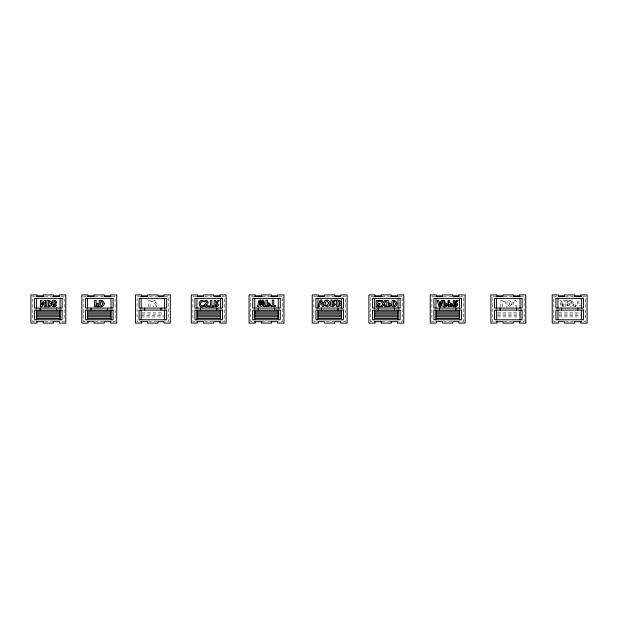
<?xml version="1.0" encoding="UTF-8"?>
<svg xmlns="http://www.w3.org/2000/svg" width="618" height="618" viewBox="0 0 618 618"><rect width="100%" height="100%" fill="white"/><g stroke="black" fill="none" stroke-linecap="round" stroke-linejoin="round"><path stroke-width="0.46" stroke-dasharray="3.09 2.32" d="M572.562 303.809L573.859 304.435L573.257 305.871L572.492 305.902L572.585 303.809M572.515 305.902L572.562 305.184M567.162 305.925L567.37 303.801M568.993 300.41L570.568 300.41L568.112 303.021C570.314 303.152 570.391 306.474 568.344 306.683M562.287 306.165L562.867 303.137L561.708 303.137L562.318 306.165L562.898 303.137M148.467 306.829L148.513 300.51L152.561 300.51L152.677 301.476L150.058 301.476L150.097 306.961M500.742 306.798L500.789 300.479L504.836 300.479L504.952 301.445L502.334 301.445L502.372 306.93M562.303 306.072L562.511 304.597M565.455 306.675L565.609 300.41L567.1 300.41L567.1 302.874L569.016 300.41M573.674 306.706C579.197 304.218 570.476 303.245 572.585 300.41L571.078 300.41L570.939 306.659M573.852 305.408L573.952 304.968M563.029 306.86L565.084 300.41L563.608 300.41L563.122 302.217L561.461 302.217M509.595 306.652C517.281 298.818 499.398 298.811 507.038 306.652M515.829 306.706L516.702 306.165L516.076 305.431C512.5 307.949 512.6 299.406 516.123 301.87L516.633 301.043C513.056 298.193 509.804 304.852 513.504 306.644M156.068 306.767L156.995 306.296L156.362 305.493L154.909 305.902L154.477 304.968C158.88 304.149 156.648 298.44 152.878 301.02L153.465 301.986L155.45 301.661L155.659 302.727C154.23 303.469 151.495 305.238 153.952 306.667M35.404 296.331L32.53 296.331L32.53 321.669L35.404 321.669M44.99 296.331L51.696 296.331M61.275 296.331L64.148 296.331L64.148 321.669L61.275 321.669M86.365 296.331L83.492 296.331L83.492 321.669L86.365 321.669M94.987 296.331L103.608 296.331M112.229 296.331L115.102 296.331L115.102 321.669L112.229 321.669M140.904 296.331L137.072 296.331L137.072 321.669L140.904 321.669M149.525 296.331L157.188 296.331M164.851 296.331L168.691 296.331L168.691 321.669L164.851 321.669M195.775 296.331L192.901 296.331L192.901 321.669L196.516 321.669M204.404 296.331L212.067 296.331M221.646 296.331L224.519 296.331L224.519 321.669L221.646 321.669M254.531 296.331L250.699 296.331L250.699 321.669L255.211 321.669M262.194 296.331L270.815 296.331M278.486 296.331L282.318 296.331L282.318 321.669L278.486 321.669M316.74 296.331L313.867 296.331L313.867 321.669L316.74 321.669M326.319 296.331L333.99 296.331M342.611 296.331L345.485 296.331L345.485 321.669L341.754 321.669M374.369 296.331L370.537 296.331L370.537 321.669L374.369 321.669M382.032 296.331L389.695 296.331M398.316 296.331L402.148 296.331L402.148 321.669L398.316 321.669M434.763 296.331L431.889 296.331L431.889 321.669L436.408 321.669M443.384 296.331L452.013 296.331M459.676 296.331L463.508 296.331L463.508 321.669L459.676 321.669M496.354 296.331L492.515 296.331L492.515 321.669L496.354 321.669M504.018 296.331L512.639 296.331M520.302 296.331L524.134 296.331L524.134 321.669L520.302 321.669M556.725 296.331L553.852 296.331L553.852 321.669L558.363 321.669M565.346 296.331L573.01 296.331M582.596 296.331L585.47 296.331L585.47 321.669L582.596 321.669M562.063 304.597L561.739 303.137M569.811 304.558L569.873 304.983M567.077 305.184L567.077 303.801M575.729 305.786L575.729 306.752L575.698 305.786L577.39 305.786L577.39 300.41L578.873 300.41L578.873 305.786L580.526 305.786M567.007 305.918L568.127 305.717L568.483 304.913L567.347 303.801M142.086 312.855L163.67 312.855M497.536 312.855L520.055 312.855M558.873 312.855L581.391 312.855M142.086 314.075L164.604 314.075M497.536 314.075L520.055 314.075M558.873 314.075L581.391 314.075M141.151 315.705L163.67 315.705M497.536 315.705L520.055 315.705M558.873 315.705L581.391 315.705M141.151 316.934L163.67 316.934M497.536 316.934L519.12 316.934M558.873 316.934L580.449 316.934M44.99 321.669L51.696 321.669M94.987 321.669L103.608 321.669M148.629 321.669L157.188 321.669M204.404 321.669L212.808 321.669M262.194 321.669L270.815 321.669M326.319 321.669L333.99 321.669M382.032 321.669L390.437 321.669M443.384 321.669L452.013 321.669M504.018 321.669L512.639 321.669M565.346 321.669L573.01 321.669M561.484 302.217L560.982 300.41L559.599 300.41L561.461 306.729M571.078 300.41L571.078 305.748M567.077 300.41L567.077 302.874M509.881 303.531C506.235 312.26 505.872 295.381 509.881 303.531"/><path stroke-width="0.93" d="M267.416 305.663L267.501 303.569L268.081 303.647L268.776 304.195L268.768 305.168L267.432 305.663M445.655 304.087L445.941 305.408C443.539 307.579 444.898 302.588 445.254 303.894M444.605 305.902L444.651 303.809M262.132 300.17L261.399 304.272L260.557 300.17L259.042 300.17L257.474 306.474L258.88 306.621L259.931 301.769L260.788 306.513L261.986 306.513L262.982 301.731L263.191 303.817L262.99 301.793M454.74 305.918C453.759 303.554 456.532 303.175 456.123 305.408L454.902 305.925M454.763 305.918L454.809 303.801M261.406 304.203L261.607 302.279M457.614 304.983C457.729 305.732 457.374 302.557 455.852 303.021L458.309 300.41L456.725 300.41L454.84 302.874L456.756 300.41M270.221 305.23L269.819 303.446L267.478 302.673L267.478 300.17L265.995 300.17L265.856 306.42L269.069 306.343L270.275 304.759M443.191 300.41L443.006 306.659C446.783 308.722 449.433 302.743 444.651 302.913L444.651 300.41L443.168 300.41M452.469 305.47L452.059 303.685L449.726 302.913L449.75 300.41L448.243 300.41L448.081 306.659L451.719 306.404L452.476 304.473M439.892 306.072L440.456 303.137M457.567 305.4L456.053 306.683L453.164 306.675L453.349 300.41L454.84 300.41L454.84 302.874L454.809 300.41M453.187 306.675L453.349 305.748M265.84 306.42L265.995 305.501M455.868 305.717L456.223 304.913M268.768 305.168L268.861 304.728M445.941 305.408L446.041 304.968M451.117 304.968C450.105 308.065 448.467 302.843 450.761 304.087L451.094 304.968M440.619 306.86L442.642 300.41L441.198 300.41L440.704 302.217L439.05 302.217L438.571 300.41L437.189 300.41L439.019 306.729L440.642 306.86L442.666 300.41M36.362 296.331L44.032 296.331M52.654 296.331L59.359 296.331M87.323 296.331L94.029 296.331M104.566 296.331L111.271 296.331M140.904 296.331L147.609 296.331M158.146 296.331L163.894 296.331M196.733 296.331L203.446 296.331M213.982 296.331L220.688 296.331M254.531 296.331L262.194 296.331M270.815 296.331L277.528 296.331M317.698 296.331L324.404 296.331M334.948 296.331L340.696 296.331M374.369 296.331L382.032 296.331M390.653 296.331L397.359 296.331M435.721 296.331L442.426 296.331M452.971 296.331L458.718 296.331M496.354 296.331L503.06 296.331M513.597 296.331L520.302 296.331M558.641 296.331L564.389 296.331M573.967 296.331L581.638 296.331M262.117 300.17L263.639 300.17L265.215 306.513L263.847 306.513M267.478 302.673L267.501 300.17M269.093 302.959L269.51 303.168M444.651 302.913L444.674 300.41M455.574 303.894L455.08 303.801M267.478 304.944L267.478 303.569M36.609 311.217L60.07 311.217M87.571 311.217L111.024 311.217M196.98 311.217L220.441 311.217M254.778 311.217L278.239 311.217M317.946 311.217L341.406 311.217M374.616 311.217L398.069 311.217M435.968 311.217L459.429 311.217M36.609 312.855L60.07 312.855M87.571 312.855L111.024 312.855M196.98 312.855L220.441 312.855M254.778 312.855L278.239 312.855M317.946 312.855L341.406 312.855M374.616 312.855L398.069 312.855M435.968 312.855L459.429 312.855M36.609 314.075L60.07 314.075M87.571 314.075L111.024 314.075M196.98 314.075L220.441 314.075M254.778 314.075L278.239 314.075M317.946 314.075L341.406 314.075M374.616 314.075L398.069 314.075M435.968 314.075L459.429 314.075M36.609 315.705L60.07 315.705M87.571 315.705L111.024 315.705M196.98 315.705L220.441 315.705M254.778 315.705L278.239 315.705M317.946 315.705L341.406 315.705M374.616 315.705L398.069 315.705M435.968 315.705L459.429 315.705M36.609 316.934L60.07 316.934M87.571 316.934L111.024 316.934M196.98 316.934L220.441 316.934M254.778 316.934L278.239 316.934M317.946 316.934L341.406 316.934M374.616 316.934L398.069 316.934M435.968 316.934L459.429 316.934M36.609 318.564L60.07 318.564M87.571 318.564L111.024 318.564M196.98 318.564L220.441 318.564M254.778 318.564L278.239 318.564M317.946 318.564L341.406 318.564M374.616 318.564L398.069 318.564M435.968 318.564L459.429 318.564M36.362 321.669L44.032 321.669M52.654 321.669L59.482 321.669L59.482 323.098L65.778 323.098L65.778 294.902L59.482 294.902L59.482 295.968L53.364 295.968L53.364 294.902L43.167 294.902L43.167 295.968L37.049 295.968L37.049 294.902L30.9 294.902L30.9 323.098L37.049 323.098L37.049 321.669M87.323 321.669L94.121 321.669L94.121 323.098L104.318 323.098L104.318 321.669L111.271 321.669M140.904 321.669L147.702 321.669L147.702 323.098L157.907 323.098L157.907 321.669L164.025 321.669L164.025 323.098L170.321 323.098L170.321 294.902L164.025 294.902L164.025 295.968L157.907 295.968L157.907 294.902L147.702 294.902L147.702 295.968L141.584 295.968L141.584 294.902L135.442 294.902L135.442 323.098L141.584 323.098L141.584 321.669M196.733 321.669L203.538 321.669L203.538 323.098L213.735 323.098L213.735 321.669L220.688 321.669M254.531 321.669L262.194 321.669M270.815 321.669L277.652 321.669L277.652 323.098L283.948 323.098L283.948 294.902L277.652 294.902L277.652 295.968L271.534 295.968L271.534 294.902L261.337 294.902L261.337 295.968L255.211 295.968L255.211 294.902L249.069 294.902L249.069 323.098L255.211 323.098L255.211 321.669M317.698 321.669L324.504 321.669L324.504 323.098L334.701 323.098L334.701 321.669L340.819 321.669L340.819 323.098L347.115 323.098L347.115 294.902L340.819 294.902L340.819 295.968L334.701 295.968L334.701 294.902L324.504 294.902L324.504 295.968L318.386 295.968L318.386 294.902L312.237 294.902L312.237 323.098L318.386 323.098L318.386 321.669M374.369 321.669L382.032 321.669M390.653 321.669L397.482 321.669L397.482 323.098L403.786 323.098L403.786 294.902L397.482 294.902L397.482 295.968L391.364 295.968L391.364 294.902L381.167 294.902L381.167 295.968L375.049 295.968L375.049 294.902L368.9 294.902L368.9 323.098L375.049 323.098L375.049 321.669M435.721 321.669L442.527 321.669L442.527 323.098L452.724 323.098L452.724 321.669L458.842 321.669L458.842 323.098L465.138 323.098L465.138 294.902L458.842 294.902L458.842 295.968L452.724 295.968L452.724 294.902L442.527 294.902L442.527 295.968L436.408 295.968L436.408 294.902L430.259 294.902L430.259 323.098L436.408 323.098L436.408 321.669M496.354 321.669L503.152 321.669L503.152 323.098L513.349 323.098L513.349 321.669L520.302 321.669M573.967 321.669L581.638 321.669M263.175 303.817L263.863 306.513M260.541 300.17L261.059 302.279M259.915 301.839L260.116 303.824L259.908 301.769M581.391 298.37L581.391 308.058M581.391 310.097L581.391 319.784M580.804 321.669L580.804 323.098L587.1 323.098L587.1 294.902L580.804 294.902L580.804 295.968L574.686 295.968L574.686 294.902L564.489 294.902L564.489 295.968L558.363 295.968L558.363 294.902L552.222 294.902L552.222 323.098L558.363 323.098L558.363 321.669L564.489 321.669L564.489 323.098L574.686 323.098L574.686 321.669M577.822 308.058L577.822 310.097M561.499 308.058L561.499 310.097M557.93 298.37L557.93 308.058M557.93 310.097L557.93 319.784M520.055 298.37L520.055 308.058M520.055 310.097L520.055 319.784M519.468 321.669L519.468 323.098L525.764 323.098L525.764 294.902L519.468 294.902L519.468 295.968L513.349 295.968L513.349 294.902L503.152 294.902L503.152 295.968L497.034 295.968L497.034 294.902L490.885 294.902L490.885 323.098L497.034 323.098L497.034 321.669M516.486 308.058L516.486 310.097M500.171 308.058L500.171 310.097M496.602 298.37L496.602 308.058M496.602 310.097L496.602 319.784M459.429 298.37L459.429 308.058M459.429 310.097L459.429 319.784M455.86 308.058L455.86 310.097M448.266 300.41L448.266 305.748M439.537 308.058L439.537 310.097M435.968 298.37L435.968 308.058M435.968 310.097L435.968 319.784M398.069 298.37L398.069 308.058M398.069 310.097L398.069 319.784M394.5 308.058L394.5 310.097M391.364 321.669L391.364 323.098L381.167 323.098L381.167 321.669M378.185 308.058L378.185 310.097M374.616 298.37L374.616 308.058M374.616 310.097L374.616 319.784M341.406 298.37L341.406 308.058M341.406 310.097L341.406 319.784M337.837 308.058L337.837 310.097M321.514 308.058L321.514 310.097M317.946 298.37L317.946 308.058M317.946 310.097L317.946 319.784M278.239 298.37L278.239 308.058M278.239 310.097L278.239 319.784M274.67 308.058L274.67 310.097M271.534 321.669L271.534 323.098L261.337 323.098L261.337 321.669M258.347 308.058L258.347 310.097M254.778 298.37L254.778 308.058M254.778 310.097L254.778 319.784M220.441 298.37L220.441 308.058M220.441 310.097L220.441 319.784M219.853 321.669L219.853 323.098L226.149 323.098L226.149 294.902L219.853 294.902L219.853 295.968L213.735 295.968L213.735 294.902L203.538 294.902L203.538 295.968L197.42 295.968L197.42 294.902L191.271 294.902L191.271 323.098L197.42 323.098L197.42 321.669M216.872 308.058L216.872 310.097M200.549 308.058L200.549 310.097M196.98 298.37L196.98 308.058M196.98 310.097L196.98 319.784M164.604 298.37L164.604 308.058M164.604 310.097L164.604 319.784M161.035 308.058L161.035 310.097M144.72 308.058L144.72 310.097M141.151 298.37L141.151 308.058M141.151 310.097L141.151 319.784M111.024 298.37L111.024 308.058M111.024 310.097L111.024 319.784M110.444 321.669L110.444 323.098L116.74 323.098L116.74 294.902L110.444 294.902L110.444 295.968L104.318 295.968L104.318 294.902L94.121 294.902L94.121 295.968L88.003 295.968L88.003 294.902L81.854 294.902L81.854 323.098L88.003 323.098L88.003 321.669M107.455 308.058L107.455 310.097M91.14 308.058L91.14 310.097M87.571 298.37L87.571 308.058M87.571 310.097L87.571 319.784M60.07 298.37L60.07 308.058M60.07 310.097L60.07 319.784M56.501 308.058L56.501 310.097M53.364 321.669L53.364 323.098L43.167 323.098L43.167 321.669M40.178 308.058L40.178 310.097M36.609 298.37L36.609 308.058M36.609 310.097L36.609 319.784M200.549 303.276C199.946 304.937 201.707 306.852 203.214 305.485L203.84 306.227C197.853 310.329 197.714 297.335 203.762 301.105L203.26 301.932L201.483 301.576L200.549 303.276M323.94 302.588C322.72 306.621 329.433 308.104 329.904 303.932C331.124 299.908 324.411 298.424 323.94 302.588M51.665 303.824C51.858 306.536 48.791 307.123 46.705 306.721L46.852 300.41C49.1 299.9 51.943 301.205 51.665 303.824M104.11 303.824C104.303 306.536 101.236 307.123 99.15 306.721L99.297 300.41C101.553 299.9 104.388 301.205 104.11 303.824M341.26 303.508C341.453 306.219 338.378 306.806 336.3 306.404L336.447 300.093C338.695 299.583 341.538 300.889 341.26 303.508M396.841 303.824C397.034 306.536 393.96 307.123 391.882 306.721L392.028 300.41C394.276 299.9 397.119 301.205 396.841 303.824M50.182 303.701L49.834 305.253L48.343 305.856L48.335 301.383L49.61 301.847L50.182 303.701M102.627 303.701L102.279 305.253L100.788 305.856L100.78 301.383L102.055 301.847L102.627 303.701M339.776 303.384L339.421 304.937L337.93 305.539L337.93 301.066L339.197 301.53L339.776 303.384M395.358 303.701L395.002 305.253L393.511 305.856L393.511 301.383L394.778 301.847L395.358 303.701M41.954 303.33L41.815 304.798L44.21 300.41L45.547 300.41L45.547 306.868L44.117 306.721L44.295 302.31L41.87 306.852L40.363 306.729L40.502 300.41L41.954 300.41L41.954 303.33M53.781 305.184L53.99 305.925L55.025 305.176L53.781 304.21L53.781 305.184M388.382 305.184L388.313 305.902L389.402 305.701L389.394 304.087L388.382 303.809L388.382 305.184M215.728 305.323L215.659 306.049L217.011 305.539C217.791 304.041 214.747 303.029 215.728 305.323M328.482 303.144C324.829 311.874 324.465 294.995 328.482 303.144M332.391 304.867L332.322 305.601L333.674 305.091C334.454 303.592 331.41 302.581 332.391 304.867M96.076 305.207L96.014 305.786L98.571 305.786L98.679 306.752L94.446 306.752L94.593 300.41L96.076 300.41L96.076 303.384L98.247 303.384L98.247 304.28L96.076 304.28L96.076 305.207M377.807 305.207L377.745 305.786L380.255 305.786L380.255 306.752L376.177 306.752L376.254 300.41L380.302 300.41L380.41 301.375L377.776 301.375L377.807 303.384L379.977 303.384L379.977 304.28L377.807 304.28L377.807 305.207M218.502 305.114L217.412 306.667L214.083 306.806L214.245 300.541L215.728 300.541L215.728 303.005L217.644 300.541L219.205 300.541L216.763 303.152L217.984 303.77L218.502 305.114M335.165 304.666L334.075 306.219L330.746 306.358L330.908 300.093L332.391 300.093L332.391 302.557L334.307 300.093L335.868 300.093L333.426 302.704L334.639 303.322L335.165 304.666M204.218 304.867C203.917 306.991 206.937 307.501 208.243 306.327L207.609 305.524L205.902 305.817L205.724 304.991C210.128 304.18 207.903 298.471 204.133 301.051L204.712 302.017L206.373 301.545L207.015 302.356L204.218 304.867M391.155 304.998L389.95 306.59L386.737 306.659L386.899 300.41L388.382 300.41L388.382 302.913L390.391 303.407L391.155 304.998M56.354 305.261L55.157 306.628L52.159 306.667L52.298 300.41C54.616 299.081 58.826 302.403 55.458 303.901L56.354 305.261M440.124 304.597L439.877 306.165L439.298 303.137L440.48 303.137L440.124 304.597M55.357 302.372L55.025 303.129L53.781 303.338L53.781 301.375L55.002 301.592L55.357 302.372M320.889 301.19L319.421 306.543L318.061 306.404L320.078 300.116L321.731 299.985L323.585 306.435L322.233 306.435L320.889 301.19M383.708 304.473L382.48 306.852L381.005 306.721L382.781 303.778L380.75 300.41L382.21 300.41L383.469 302.913L384.805 300.41L386.343 300.41L384.373 303.685L386.219 306.752L384.759 306.752L383.708 304.473M62.109 298.37L34.569 298.37L34.569 308.058L62.109 308.058L62.109 298.37M113.063 298.37L85.531 298.37L85.531 308.058L113.063 308.058L113.063 298.37M166.651 298.37L139.112 298.37L139.112 308.058L166.651 308.058L166.651 298.37M222.48 298.37L194.94 298.37L194.94 308.058L222.48 308.058L222.48 298.37M280.278 298.37L252.739 298.37L252.739 308.058L280.278 308.058L280.278 298.37M343.446 298.37L315.906 298.37L315.906 308.058L343.446 308.058L343.446 298.37M400.109 298.37L372.577 298.37L372.577 308.058L400.109 308.058L400.109 298.37M461.468 298.37L433.929 298.37L433.929 308.058L461.468 308.058L461.468 298.37M522.094 298.37L494.562 298.37L494.562 308.058L522.094 308.058L522.094 298.37M583.431 298.37L555.891 298.37L555.891 308.058L583.431 308.058L583.431 298.37M273.789 300.17L272.291 300.17L272.306 305.547L270.622 305.547L270.638 306.513L275.443 306.513L275.443 305.547L273.774 305.547L273.789 300.17M211.858 300.541L210.375 300.541L210.375 305.918L208.714 305.918L208.714 306.883L213.511 306.883L213.511 305.918L211.858 305.918L211.858 300.541M62.109 310.097L34.569 310.097L34.569 319.784L62.109 319.784L62.109 310.097M113.063 310.097L85.531 310.097L85.531 319.784L113.063 319.784L113.063 310.097M166.651 310.097L139.112 310.097L139.112 319.784L166.651 319.784L166.651 310.097M222.48 310.097L194.94 310.097L194.94 319.784L222.48 319.784L222.48 310.097M280.278 310.097L252.739 310.097L252.739 319.784L280.278 319.784L280.278 310.097M343.446 310.097L315.906 310.097L315.906 319.784L343.446 319.784L343.446 310.097M400.109 310.097L372.577 310.097L372.577 319.784L400.109 319.784L400.109 310.097M461.468 310.097L433.929 310.097L433.929 319.784L461.468 319.784L461.468 310.097M522.094 310.097L494.562 310.097L494.562 319.784L522.094 319.784L522.094 310.097M583.431 310.097L555.891 310.097L555.891 319.784L583.431 319.784L583.431 310.097"/></g></svg>
